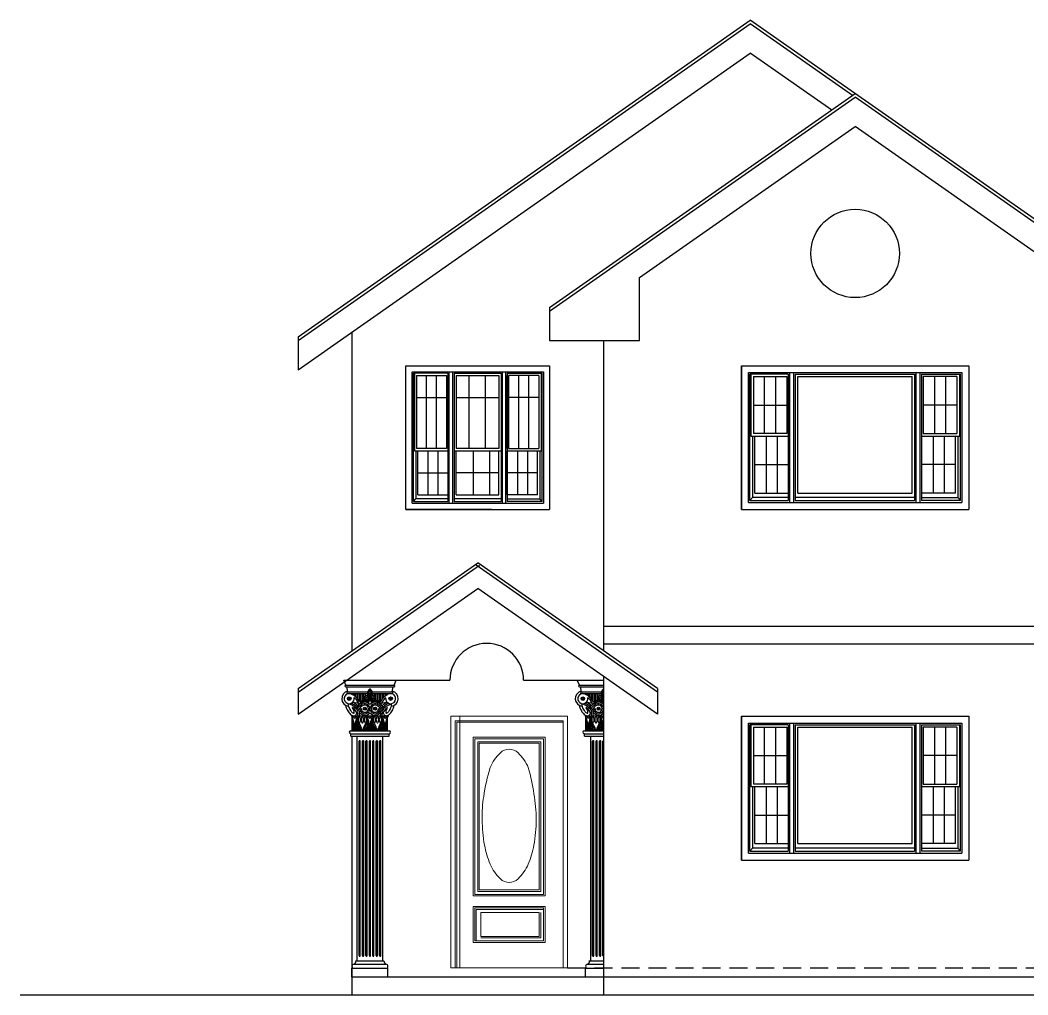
# Model space of a CAD drawing. Header units: inches. Extents: x 8172 to 11619, y -1386 to 1167.
# Drawn here: x 9466.8 to 9803.2, y 89.8 to 415.1 of the extents above; entities that cross this region are included whole.
import ezdxf

# ---------------------------------------------------------------- set-up
doc = ezdxf.new("R2010")
doc.units = ezdxf.units.IN
doc.header["$LTSCALE"] = 48
doc.header["$MEASUREMENT"] = 0
doc.linetypes.add('0', pattern=[0])
doc.linetypes.add('HIDDEN2', pattern=[0.1875, 0.125, -0.0625])
doc.layers.add('A-Door', color=3, linetype='Continuous', lineweight=13)
doc.layers.add('A-Glaz', color=92, linetype='Continuous')
doc.layers.add('SYMBOLS', color=6, linetype='Continuous')

msp = doc.modelspace()

# ---------------------------------------------------------------- linework, layer by layer
for p, q in [((9559.56, 309.37), (9710.54, 415.08)), ((9559.56, 308.15), (9710.54, 413.86)), ((9847.56, 319.14), (9710.54, 415.08)), ((9744.69, 389.95), (9710.54, 413.86)), ((9559.56, 298.38), (9710.54, 404.1)), ((9737.72, 385.06), (9710.54, 404.1)), ((9643.56, 319.14), (9745.56, 390.56)), ((9643.56, 317.92), (9745.56, 389.34)), ((9847.56, 317.92), (9745.56, 389.34)), ((9673.56, 329.16), (9745.56, 379.57)), ((9817.56, 329.16), (9745.56, 379.57)), ((9673.56, 308.15), (9673.56, 329.16)), ((9643.56, 319.14), (9643.56, 308.15)), ((9643.56, 319.14), (9643.56, 308.15)), ((9577.56, 310.99), (9577.56, 204.56)), ((9559.56, 309.37), (9559.56, 298.38)), ((9559.56, 309.37), (9559.56, 298.38)), ((9643.56, 308.15), (9673.56, 308.15)), ((9661.56, 308.15), (9661.56, 204.56)), ((9624.13, 251.75), (9595.56, 251.75)), ((9559.56, 191.95), (9619.56, 233.97)), ((9559.56, 190.73), (9620.14, 233.15)), ((9679.56, 190.73), (9618.99, 233.15)), ((9679.56, 191.95), (9619.56, 233.97)), ((9559.56, 183.41), (9619.56, 225.42)), ((9679.56, 183.41), (9619.56, 225.42)), ((9829.56, 212.75), (9661.56, 212.75)), ((9829.56, 206.75), (9661.56, 206.75)), ((9661.56, 196.01), (9661.56, 89.75)), ((9559.56, 191.95), (9559.56, 183.41)), ((9592.32, 194.75), (9610.26, 194.75)), ((9634.87, 194.75), (9652.8, 194.75)), ((9679.56, 191.95), (9679.56, 183.41)), ((9577.56, 176.06), (9577.56, 89.75)), ((9577.56, 95.75), (9829.56, 95.75)), ((9466.78, 89.75), (10900.4, 89.75))]:
    msp.add_line(p, q)
at = {"color": 4}
for p, q in [((9559.56, 309.37), (9559.56, 298.38)), ((9595.56, 251.75), (9595.56, 290.08))]:
    msp.add_line(p, q, dxfattribs=at)
at = {"color": 8, "linetype": 'HIDDEN2'}
msp.add_line((9649.56, 98.75), (9829.56, 98.75), dxfattribs=at)
msp.add_circle((9745.56, 337.22), 14.75)
msp.add_arc((9622.56, 194.75), 12.31, 0, 180)
at = {"layer": 'A-Door', "linetype": '0'}
for p, q in [((9610.56, 182.75), (9649.56, 182.75)), ((9610.56, 98.75), (9610.56, 182.75)), ((9649.56, 182.75), (9613.56, 182.75)), ((9613.56, 182.75), (9613.56, 98.75)), ((9649.56, 182.75), (9649.56, 98.75)), ((9649.56, 182.75), (9649.56, 98.75)), ((9648.06, 181.25), (9612.06, 181.25)), ((9612.06, 181.25), (9612.06, 98.75)), ((9612.56, 180.75), (9648.06, 180.75)), ((9612.56, 98.75), (9612.56, 180.75)), ((9648.06, 98.75), (9648.06, 181.25)), ((9618.06, 122.75), (9618.06, 175.75)), ((9618.06, 175.75), (9642.06, 175.75)), ((9618.56, 123.25), (9618.56, 175.25)), ((9618.56, 175.25), (9641.56, 175.25)), ((9641.56, 175.25), (9641.56, 123.25)), ((9642.06, 175.75), (9642.06, 122.75)), ((9619.56, 174.25), (9640.56, 174.25)), ((9619.56, 124.25), (9619.56, 174.25)), ((9620.06, 124.75), (9620.06, 173.75)), ((9620.06, 173.75), (9640.06, 173.75)), ((9640.06, 173.75), (9640.06, 124.75)), ((9640.56, 174.25), (9640.56, 124.25)), ((9620.06, 124.75), (9640.06, 124.75)), ((9618.06, 122.75), (9642.06, 122.75)), ((9618.56, 123.25), (9641.56, 123.25)), ((9619.56, 124.25), (9640.56, 124.25)), ((9618.06, 119.25), (9642.06, 119.25)), ((9618.06, 107.25), (9618.06, 119.25)), ((9641.56, 118.75), (9618.56, 118.75)), ((9618.56, 107.75), (9618.56, 118.75)), ((9619.06, 118.25), (9641.56, 118.25)), ((9619.06, 107.75), (9619.06, 118.25)), ((9641.56, 107.75), (9641.56, 118.75)), ((9642.06, 119.25), (9642.06, 107.25)), ((9620.56, 117.25), (9620.56, 109.25)), ((9640.06, 117.25), (9620.56, 117.25)), ((9640.06, 109.25), (9640.06, 117.25)), ((9640.56, 108.75), (9640.56, 117.25)), ((9618.56, 107.75), (9641.56, 107.75)), ((9620.56, 109.25), (9640.06, 109.25)), ((9620.56, 108.75), (9640.56, 108.75)), ((9618.06, 107.25), (9642.06, 107.25)), ((9610.56, 98.75), (9649.56, 98.75)), ((9613.56, 98.75), (9649.56, 98.75))]:
    msp.add_line(p, q, dxfattribs=at)
for centre, radius, start, end in [((9630.06, 167.52), 4.24, 90, 134.024), ((9630.06, 167.52), 4.24, 45.976, 90), ((9637.72, 159.59), 15.26, 134.024, 156.8014), ((9622.4, 159.59), 15.26, 23.1986, 45.976), ((9678.18, 148.5), 57.1, 162.568, 172.483), ((9584.95, 149.99), 53.79, 7.2733, 16.8754), ((9656.1, 149.84), 35.07, 169.9337, 182.5857), ((9590.18, 148.25), 48.88, 0.0001, 10.0663), ((9669.94, 148.25), 48.88, 180, 190.0663), ((9590.18, 148.25), 48.88, 349.9337, 0), ((9650.15, 144.74), 28.77, 190.0663, 203.1986), ((9609.98, 144.74), 28.77, 336.8014, 349.9337), ((9637.72, 139.42), 15.26, 203.1986, 225.976), ((9622.4, 139.42), 15.26, 314.024, 336.8014), ((9630.06, 131.49), 4.24, 225.976, 270), ((9630.06, 131.49), 4.24, 270, 314.024)]:
    msp.add_arc(centre, radius, start, end, dxfattribs=at)
at = {"layer": 'A-Glaz', "linetype": '0'}
for p, q in [((9595.56, 251.75), (9595.56, 299.75)), ((9595.56, 299.75), (9643.56, 299.75)), ((9643.56, 299.75), (9643.56, 251.75)), ((9707.61, 299.75), (9707.61, 251.75)), ((9707.61, 251.75), (9707.61, 299.75)), ((9707.61, 299.75), (9783.51, 299.75)), ((9783.51, 299.75), (9783.51, 251.75)), ((9597.65, 253.84), (9597.65, 297.67)), ((9597.65, 297.67), (9641.48, 297.67)), ((9598.09, 254.43), (9598.09, 297.22)), ((9609.55, 297.22), (9598.09, 297.22)), ((9598.39, 297.22), (9598.39, 271.32)), ((9599.13, 296.48), (9599.13, 272.06)), ((9599.13, 296.48), (9609.1, 296.48)), ((9602.46, 272.06), (9602.46, 296.48)), ((9605.78, 272.06), (9605.78, 296.48)), ((9609.1, 296.48), (9609.1, 272.06)), ((9609.55, 297.22), (9609.55, 254.43)), ((9609.99, 253.84), (9609.99, 297.67)), ((9611.18, 253.84), (9611.18, 297.67)), ((9611.63, 297.22), (9611.63, 254.43)), ((9611.63, 297.22), (9627.35, 297.22)), ((9612.37, 296.48), (9612.37, 272.06)), ((9612.37, 296.48), (9626.6, 296.48)), ((9616.64, 272.06), (9616.64, 296.48)), ((9622.15, 272.06), (9622.15, 296.48)), ((9626.6, 296.48), (9626.6, 272.06)), ((9627.35, 297.22), (9627.35, 254.43)), ((9627.79, 253.84), (9627.79, 297.67)), ((9628.98, 253.84), (9628.98, 297.67)), ((9629.04, 272.06), (9629.04, 296.48)), ((9629.43, 297.22), (9629.43, 254.43)), ((9629.43, 297.22), (9641.03, 297.22)), ((9629.87, 296.48), (9629.87, 272.06)), ((9639.99, 296.48), (9629.87, 296.48)), ((9633.25, 272.06), (9633.25, 296.48)), ((9636.62, 272.06), (9636.62, 296.48)), ((9639.99, 296.48), (9639.99, 272.06)), ((9640.74, 297.22), (9640.74, 271.32)), ((9641.03, 254.43), (9641.03, 297.22)), ((9641.48, 297.67), (9641.48, 253.84)), ((9709.94, 254.08), (9709.94, 297.43)), ((9709.94, 297.43), (9781.19, 297.43)), ((9710.43, 254.74), (9710.43, 296.93)), ((9723.22, 296.93), (9710.43, 296.93)), ((9710.77, 296.93), (9710.77, 276.25)), ((9711.6, 296.1), (9711.6, 277.08)), ((9711.6, 296.1), (9722.72, 296.1)), ((9715.31, 277.08), (9715.31, 296.1)), ((9719.02, 277.08), (9719.02, 296.1)), ((9722.72, 296.1), (9722.72, 277.08)), ((9723.22, 296.93), (9723.22, 254.74)), ((9723.72, 254.08), (9723.72, 297.43)), ((9725.05, 254.08), (9725.05, 297.43)), ((9725.55, 296.93), (9725.55, 254.74)), ((9725.55, 296.93), (9765.41, 296.93)), ((9726.38, 257.23), (9726.38, 296.1)), ((9726.38, 296.1), (9764.58, 296.1)), ((9764.58, 257.23), (9764.58, 296.1)), ((9765.41, 296.93), (9765.41, 254.74)), ((9765.91, 254.08), (9765.91, 297.43)), ((9767.24, 254.08), (9767.24, 297.43)), ((9767.74, 296.93), (9767.74, 254.74)), ((9767.74, 296.93), (9780.69, 296.93)), ((9768.23, 296.1), (9768.23, 277.08)), ((9779.53, 296.1), (9768.23, 296.1)), ((9772.11, 277.08), (9772.11, 296.1)), ((9775.82, 277.08), (9775.82, 296.1)), ((9779.53, 296.1), (9779.53, 277.08)), ((9780.36, 296.93), (9780.36, 276.25)), ((9780.69, 254.74), (9780.69, 296.93)), ((9781.19, 297.43), (9781.19, 254.08)), ((9599.13, 289.15), (9609.1, 289.15)), ((9612.37, 289.15), (9626.6, 289.15)), ((9639.99, 289.15), (9629.87, 289.15)), ((9711.6, 286.59), (9722.72, 286.59)), ((9779.53, 286.59), (9768.23, 286.59)), ((9710.77, 276.25), (9723.22, 276.25)), ((9711.26, 276.25), (9711.26, 255.74)), ((9722.72, 277.08), (9711.6, 277.08)), ((9712.1, 257.23), (9712.1, 276.25)), ((9715.8, 276.25), (9715.8, 257.23)), ((9719.51, 276.25), (9719.51, 257.23)), ((9767.74, 276.25), (9780.36, 276.25)), ((9768.23, 277.08), (9779.53, 277.08)), ((9771.61, 276.25), (9771.61, 257.23)), ((9775.32, 276.25), (9775.32, 257.23)), ((9779.03, 257.23), (9779.03, 276.25)), ((9779.86, 276.25), (9779.86, 255.74)), ((9598.39, 271.32), (9609.55, 271.32)), ((9598.84, 271.32), (9598.84, 255.32)), ((9609.1, 272.06), (9599.13, 272.06)), ((9599.58, 256.66), (9599.58, 271.32)), ((9602.9, 271.32), (9602.9, 256.66)), ((9606.22, 271.32), (9606.22, 256.66)), ((9611.63, 271.32), (9627.35, 271.32)), ((9626.6, 272.06), (9612.37, 272.06)), ((9612.37, 256.66), (9612.37, 271.32)), ((9618.03, 271.32), (9618.03, 256.66)), ((9623.53, 271.32), (9623.53, 256.66)), ((9626.6, 256.66), (9626.6, 271.32)), ((9629.04, 271.32), (9629.04, 256.66)), ((9629.43, 271.32), (9640.74, 271.32)), ((9629.87, 272.06), (9639.99, 272.06)), ((9632.8, 271.32), (9632.8, 256.66)), ((9636.17, 271.32), (9636.17, 256.66)), ((9639.55, 256.66), (9639.55, 271.32)), ((9640.29, 271.32), (9640.29, 255.32)), ((9712.1, 266.74), (9723.22, 266.74)), ((9779.03, 266.74), (9767.74, 266.74)), ((9599.58, 263.99), (9609.55, 263.99)), ((9612.37, 264.07), (9626.6, 264.07)), ((9639.55, 263.99), (9629.43, 263.99)), ((9599.58, 256.66), (9609.55, 256.66)), ((9612.37, 256.66), (9626.6, 256.66)), ((9639.55, 256.66), (9629.43, 256.66)), ((9710.43, 254.74), (9711.26, 255.74)), ((9723.22, 255.74), (9711.26, 255.74)), ((9712.1, 257.23), (9723.22, 257.23)), ((9765.41, 255.74), (9725.55, 255.74)), ((9726.38, 257.23), (9764.58, 257.23)), ((9779.03, 257.23), (9767.74, 257.23)), ((9767.74, 255.74), (9779.86, 255.74)), ((9780.69, 254.74), (9779.86, 255.74)), ((9597.65, 253.84), (9641.48, 253.84)), ((9598.09, 254.43), (9598.84, 255.32)), ((9598.09, 254.43), (9609.55, 254.43)), ((9609.55, 255.32), (9598.84, 255.32)), ((9627.35, 255.32), (9611.63, 255.32)), ((9611.63, 254.43), (9627.35, 254.43)), ((9629.43, 255.32), (9640.29, 255.32)), ((9641.03, 254.43), (9629.43, 254.43)), ((9641.03, 254.43), (9640.29, 255.32)), ((9709.94, 254.08), (9781.19, 254.08)), ((9710.43, 254.74), (9723.22, 254.74)), ((9725.55, 254.74), (9765.41, 254.74)), ((9780.69, 254.74), (9767.74, 254.74)), ((9595.56, 251.75), (9643.56, 251.75)), ((9707.61, 251.75), (9783.51, 251.75)), ((9707.61, 182.75), (9707.61, 134.75)), ((9707.61, 134.75), (9707.61, 182.75)), ((9707.61, 182.75), (9783.51, 182.75)), ((9783.51, 182.75), (9783.51, 134.75)), ((9709.94, 137.08), (9709.94, 180.43)), ((9709.94, 180.43), (9781.19, 180.43)), ((9710.43, 137.74), (9710.43, 179.93)), ((9723.22, 179.93), (9710.43, 179.93)), ((9710.77, 179.93), (9710.77, 159.25)), ((9711.6, 179.1), (9711.6, 160.08)), ((9711.6, 179.1), (9722.72, 179.1)), ((9715.31, 160.08), (9715.31, 179.1)), ((9719.02, 160.08), (9719.02, 179.1)), ((9722.72, 179.1), (9722.72, 160.08)), ((9723.22, 179.93), (9723.22, 137.74)), ((9723.72, 137.08), (9723.72, 180.43)), ((9725.05, 137.08), (9725.05, 180.43)), ((9725.55, 179.93), (9725.55, 137.74)), ((9725.55, 179.93), (9765.41, 179.93)), ((9726.38, 140.23), (9726.38, 179.1)), ((9726.38, 179.1), (9764.58, 179.1)), ((9764.58, 140.23), (9764.58, 179.1)), ((9765.41, 179.93), (9765.41, 137.74)), ((9765.91, 137.08), (9765.91, 180.43)), ((9767.24, 137.08), (9767.24, 180.43)), ((9767.74, 179.93), (9767.74, 137.74)), ((9767.74, 179.93), (9780.69, 179.93)), ((9768.23, 179.1), (9768.23, 160.08)), ((9779.53, 179.1), (9768.23, 179.1)), ((9772.11, 160.08), (9772.11, 179.1)), ((9775.82, 160.08), (9775.82, 179.1)), ((9779.53, 179.1), (9779.53, 160.08)), ((9780.36, 179.93), (9780.36, 159.25)), ((9780.69, 137.74), (9780.69, 179.93)), ((9781.19, 180.43), (9781.19, 137.08)), ((9711.6, 169.59), (9722.72, 169.59)), ((9779.53, 169.59), (9768.23, 169.59)), ((9710.77, 159.25), (9723.22, 159.25)), ((9711.26, 159.25), (9711.26, 138.74)), ((9722.72, 160.08), (9711.6, 160.08)), ((9712.1, 140.23), (9712.1, 159.25)), ((9715.8, 159.25), (9715.8, 140.23)), ((9719.51, 159.25), (9719.51, 140.23)), ((9767.74, 159.25), (9780.36, 159.25)), ((9768.23, 160.08), (9779.53, 160.08)), ((9771.61, 159.25), (9771.61, 140.23)), ((9775.32, 159.25), (9775.32, 140.23)), ((9779.03, 140.23), (9779.03, 159.25)), ((9779.86, 159.25), (9779.86, 138.74)), ((9712.1, 149.74), (9723.22, 149.74)), ((9779.03, 149.74), (9767.74, 149.74)), ((9710.43, 137.74), (9711.26, 138.74)), ((9723.22, 138.74), (9711.26, 138.74)), ((9712.1, 140.23), (9723.22, 140.23)), ((9765.41, 138.74), (9725.55, 138.74)), ((9726.38, 140.23), (9764.58, 140.23)), ((9779.03, 140.23), (9767.74, 140.23)), ((9767.74, 138.74), (9779.86, 138.74)), ((9780.69, 137.74), (9779.86, 138.74)), ((9707.61, 134.75), (9783.51, 134.75)), ((9709.94, 137.08), (9781.19, 137.08)), ((9710.43, 137.74), (9723.22, 137.74)), ((9725.55, 137.74), (9765.41, 137.74)), ((9780.69, 137.74), (9767.74, 137.74))]:
    msp.add_line(p, q, dxfattribs=at)
at = {"layer": 'SYMBOLS'}
for p, q in [((9574.8, 194.77), (9592.33, 194.77)), ((9575.47, 193.08), (9574.8, 194.77)), ((9574.8, 194.75), (9592.32, 194.75)), ((9575.47, 193.08), (9591.65, 193.08)), ((9575.47, 192.54), (9591.65, 192.54)), ((9576.15, 190.86), (9575.81, 192.54)), ((9590.98, 190.86), (9591.32, 192.54)), ((9591.65, 193.08), (9592.33, 194.77)), ((9652.8, 194.77), (9661.56, 194.77)), ((9653.47, 193.08), (9652.8, 194.77)), ((9652.8, 194.75), (9661.56, 194.75)), ((9653.47, 193.08), (9661.56, 193.08)), ((9653.47, 192.54), (9661.56, 192.54)), ((9654.15, 190.86), (9653.81, 192.54)), ((9576.15, 190.86), (9582.83, 190.86)), ((9576.15, 190.32), (9582.74, 190.32)), ((9577.49, 190.09), (9577.49, 190.32)), ((9578, 189.79), (9578, 190.32)), ((9578.51, 189.47), (9578.51, 190.32)), ((9579.01, 189.05), (9579.01, 190.32)), ((9579.52, 188.5), (9579.52, 190.32)), ((9580.02, 187.73), (9580.02, 190.32)), ((9580.53, 187.73), (9580.53, 190.32)), ((9581.03, 187.9), (9581.03, 190.32)), ((9581.54, 187.99), (9581.54, 190.32)), ((9582.05, 189.51), (9582.05, 190.32)), ((9583.27, 190.38), (9582.72, 190.07)), ((9582.72, 189.88), (9584.4, 189.88)), ((9583.24, 190.46), (9582.74, 190.33)), ((9583.24, 190.64), (9582.81, 190.75)), ((9583.27, 190.72), (9582.86, 190.95)), ((9583.32, 190.31), (9582.89, 189.88)), ((9583.32, 190.79), (9582.94, 191.17)), ((9583.39, 190.84), (9583.06, 191.42)), ((9583.4, 190.26), (9583.18, 189.88)), ((9583.48, 190.88), (9583.27, 191.67)), ((9583.48, 190.23), (9583.38, 189.88)), ((9583.65, 190.88), (9583.86, 191.67)), ((9583.65, 190.23), (9583.74, 189.88)), ((9583.73, 190.84), (9584.06, 191.42)), ((9583.73, 190.26), (9583.94, 189.88)), ((9583.8, 190.79), (9584.18, 191.18)), ((9583.8, 190.32), (9584.24, 189.88)), ((9583.86, 190.72), (9584.26, 190.95)), ((9583.86, 190.39), (9584.4, 190.08)), ((9583.89, 190.64), (9584.32, 190.76)), ((9583.89, 190.46), (9584.38, 190.33)), ((9584.29, 190.86), (9590.98, 190.86)), ((9584.38, 190.32), (9590.98, 190.32)), ((9585.08, 189.51), (9585.08, 190.32)), ((9585.58, 188.01), (9585.58, 190.32)), ((9586.09, 187.92), (9586.09, 190.32)), ((9586.6, 187.75), (9586.6, 190.32)), ((9587.1, 187.67), (9587.1, 190.32)), ((9587.61, 188.42), (9587.61, 190.32)), ((9588.11, 188.97), (9588.11, 190.32)), ((9588.62, 189.4), (9588.62, 190.32)), ((9589.12, 189.74), (9589.12, 190.32)), ((9589.63, 190.09), (9589.63, 190.32)), ((9654.15, 190.86), (9660.83, 190.86)), ((9654.15, 190.32), (9660.74, 190.32)), ((9655.49, 190.09), (9655.49, 190.32)), ((9656, 189.79), (9656, 190.32)), ((9656.51, 189.47), (9656.51, 190.32)), ((9657.01, 189.05), (9657.01, 190.32)), ((9657.52, 188.5), (9657.52, 190.32)), ((9658.02, 187.73), (9658.02, 190.32)), ((9658.53, 187.73), (9658.53, 190.32)), ((9659.03, 187.9), (9659.03, 190.32)), ((9659.54, 187.99), (9659.54, 190.32)), ((9660.05, 189.51), (9660.05, 190.32)), ((9661.27, 190.38), (9660.72, 190.07)), ((9660.72, 189.88), (9661.56, 189.88)), ((9661.24, 190.46), (9660.74, 190.33)), ((9661.24, 190.64), (9660.81, 190.75)), ((9661.27, 190.72), (9660.86, 190.95)), ((9661.32, 190.31), (9660.89, 189.88)), ((9661.32, 190.79), (9660.94, 191.17)), ((9661.39, 190.84), (9661.06, 191.42)), ((9661.4, 190.26), (9661.18, 189.88)), ((9661.48, 190.88), (9661.27, 191.67)), ((9661.48, 190.23), (9661.38, 189.88)), ((9579.82, 186.95), (9580.36, 186.95)), ((9586.76, 186.95), (9587.31, 186.95)), ((9657.82, 186.95), (9658.36, 186.95)), ((9577.49, 182.9), (9583.56, 182.9)), ((9577.66, 177.91), (9577.66, 182.49)), ((9577.83, 177.91), (9577.83, 182.02)), ((9579.01, 177.91), (9579.01, 181.69)), ((9579.18, 177.91), (9579.18, 182.15)), ((9579.35, 177.91), (9579.35, 182.55)), ((9582.72, 177.91), (9582.72, 182.49)), ((9582.89, 177.91), (9582.89, 182.02)), ((9583.56, 182.9), (9589.63, 182.9)), ((9584.07, 177.91), (9584.07, 181.69)), ((9584.24, 177.91), (9584.24, 182.15)), ((9584.4, 177.91), (9584.4, 182.55)), ((9587.78, 177.91), (9587.78, 182.49)), ((9587.94, 177.91), (9587.94, 182.02)), ((9589.12, 177.91), (9589.12, 181.69)), ((9589.29, 177.91), (9589.29, 182.15)), ((9589.46, 177.91), (9589.46, 182.55)), ((9655.49, 182.9), (9661.56, 182.9)), ((9655.66, 177.91), (9655.66, 182.49)), ((9655.83, 177.91), (9655.83, 182.02)), ((9657.01, 177.91), (9657.01, 181.69)), ((9657.18, 177.91), (9657.18, 182.15)), ((9657.35, 177.91), (9657.35, 182.55)), ((9660.72, 177.91), (9660.72, 182.49)), ((9660.89, 177.91), (9660.89, 182.02)), ((9578, 177.91), (9578, 181.49)), ((9578.17, 177.91), (9578.17, 180.86)), ((9578.34, 177.91), (9578.34, 180.02)), ((9578.67, 177.91), (9578.67, 180.43)), ((9578.84, 177.91), (9578.84, 181.14)), ((9583.06, 177.91), (9583.06, 181.49)), ((9583.23, 177.91), (9583.23, 180.86)), ((9583.39, 177.91), (9583.39, 180.02)), ((9583.73, 177.91), (9583.73, 180.43)), ((9583.9, 177.91), (9583.9, 181.14)), ((9588.11, 177.91), (9588.11, 181.49)), ((9588.28, 177.91), (9588.28, 180.86)), ((9588.45, 177.91), (9588.45, 180.02)), ((9588.79, 177.91), (9588.79, 180.43)), ((9588.96, 177.91), (9588.96, 181.14)), ((9656, 177.91), (9656, 181.49)), ((9656.17, 177.91), (9656.17, 180.86)), ((9656.34, 177.91), (9656.34, 180.02)), ((9656.67, 177.91), (9656.67, 180.43)), ((9656.84, 177.91), (9656.84, 181.14)), ((9661.06, 177.91), (9661.06, 181.49)), ((9661.23, 177.91), (9661.23, 180.86)), ((9661.39, 177.91), (9661.39, 180.02)), ((9577.16, 177.91), (9589.97, 177.91)), ((9577.16, 176.9), (9589.97, 176.9)), ((9577.16, 176.06), (9577.16, 176.9)), ((9577.16, 176.06), (9589.97, 176.06)), ((9579.28, 101.15), (9579.28, 176.06)), ((9587.84, 101.15), (9587.84, 176.06)), ((9589.97, 176.06), (9589.97, 176.9)), ((9655.16, 177.91), (9661.56, 177.91)), ((9655.16, 176.9), (9661.56, 176.9)), ((9655.16, 176.06), (9655.16, 176.9)), ((9655.16, 176.06), (9661.56, 176.06)), ((9657.28, 101.15), (9657.28, 176.06)), ((9579.92, 102.83), (9579.92, 174.37)), ((9580.33, 102.83), (9580.33, 174.37)), ((9581.07, 102.83), (9581.07, 174.37)), ((9581.47, 102.83), (9581.47, 174.37)), ((9582.21, 102.83), (9582.21, 174.37)), ((9582.62, 102.83), (9582.62, 174.37)), ((9583.36, 102.83), (9583.36, 174.37)), ((9583.76, 102.83), (9583.76, 174.37)), ((9584.51, 102.83), (9584.51, 174.37)), ((9584.91, 102.83), (9584.91, 174.37)), ((9585.65, 102.83), (9585.65, 174.37)), ((9586.06, 102.83), (9586.06, 174.37)), ((9586.8, 102.83), (9586.8, 174.37)), ((9587.2, 102.83), (9587.2, 174.37)), ((9657.92, 102.83), (9657.92, 174.37)), ((9658.33, 102.83), (9658.33, 174.37)), ((9659.07, 102.83), (9659.07, 174.37)), ((9659.47, 102.83), (9659.47, 174.37)), ((9660.21, 102.83), (9660.21, 174.37)), ((9660.62, 102.83), (9660.62, 174.37)), ((9661.36, 102.83), (9661.36, 174.37)), ((9578.91, 101.15), (9578.91, 101.2)), ((9578.91, 101.15), (9588.21, 101.15)), ((9656.91, 101.15), (9656.91, 101.2)), ((9656.91, 101.15), (9661.56, 101.15)), ((9577.56, 98.62), (9589.56, 98.62)), ((9577.56, 95.75), (9577.56, 98.62)), ((9578.24, 99.97), (9588.89, 99.97)), ((9589.56, 95.75), (9589.56, 98.62)), ((9655.56, 98.62), (9661.56, 98.62)), ((9655.56, 95.75), (9655.56, 98.62)), ((9656.24, 99.97), (9661.56, 99.97)), ((9577.56, 95.75), (9589.56, 95.75)), ((9655.56, 95.75), (9667.56, 95.75))]:
    msp.add_line(p, q, dxfattribs=at)
for points in [[(9584.4, 189.88, 0.044934), (9584.33, 190.66, 0.058445), (9584.16, 191.24, 0.100481), (9583.84, 191.69, 0.191565), (9583.56, 191.8, 0.191565), (9583.29, 191.69, 0.100481), (9582.97, 191.24, 0.058445), (9582.79, 190.66, 0.044934), (9582.72, 189.88, 0.044934)], [(9661.56, 191.8, 0.191565), (9661.29, 191.69, 0.100481), (9660.97, 191.24, 0.058445), (9660.79, 190.66, 0.044934), (9660.72, 189.88)], [(9583.93, 189.41, 0.057994), (9583.56, 189.45, 0.057994), (9583.2, 189.41, 0.099038)], [(9583.68, 189.11, 0.023937), (9583.56, 189.11, 0.023937), (9583.44, 189.11, 0.099038)], [(9583.58, 188.44, 0.008103), (9583.56, 188.44, 0.008103), (9583.54, 188.44, 0.099038)], [(9583.57, 188.78, 0.002861), (9583.56, 188.78, 0.002861), (9583.55, 188.78, 0.099038)], [(9661.56, 189.45, 0.057994), (9661.2, 189.41)], [(9661.68, 189.11, 0.023937), (9661.56, 189.11, 0.023937), (9661.44, 189.11, 0.099038)], [(9661.58, 188.44, 0.008103), (9661.56, 188.44, 0.008103), (9661.54, 188.44, 0.099038)], [(9661.57, 188.78, 0.002861), (9661.56, 188.78, 0.002861), (9661.55, 188.78, 0.099038)], [(9575.49, 186.39, 0.050627), (9575.55, 185.93, 0.04303), (9575.76, 185.29, 0.031759), (9576.14, 184.55, 0.031759), (9576.6, 183.87, 0.04303), (9577.06, 183.37, 0.085396), (9577.71, 182.96, 0.237053), (9578.65, 183.02, 0.237053), (9579.16, 183.81, 0.028544), (9579.17, 184.07, 0.04303)], [(9576.65, 186.76, 0.005911), (9576.62, 186.78, 0.237053), (9576.44, 186.76, 0.237053), (9576.34, 186.61, 0.085396), (9576.37, 186.13, 0.04303), (9576.54, 185.62, 0.031759), (9576.86, 184.98, 0.031759), (9577.27, 184.39, 0.04303), (9577.63, 184, 0.085396), (9578.04, 183.74, 0.237053), (9578.22, 183.75, 0.237053), (9578.32, 183.9, 0.085396), (9578.29, 184.39, 0.04303), (9578.12, 184.89, 0.031759), (9577.79, 185.53, 0.031759)], [(9577.79, 185.53, 0.005865), (9577.72, 185.65, 0.04303)], [(9581.78, 187.67, 0.004464), (9581.77, 187.62, 0.010398), (9581.74, 187.45, 0.043135)], [(9582.12, 187.67, 0.01039), (9582.1, 187.56, 0.007903), (9582.08, 187.44, 0.043135)], [(9582.46, 187.63, 0.013024), (9582.43, 187.51, 0.008637), (9582.42, 187.39, 0.043135)], [(9582.81, 187.66, 0.026642), (9582.77, 187.45, 0.013708), (9582.74, 187.27, 0.043135)], [(9583.05, 185.18, 0.001502), (9583.06, 185.18, 0.149566)], [(9584.06, 187.1, 0.025329), (9584.03, 187.39, 0.056458), (9583.92, 187.75, 0.099038), (9583.73, 188.04, 0.196967), (9583.56, 188.1, 0.196967), (9583.4, 188.04, 0.099038), (9583.2, 187.75, 0.056458), (9583.1, 187.39, 0.025329), (9583.06, 187.1, 0.043135)], [(9584.07, 185.18, 0.001502), (9584.07, 185.18, 0.099038)], [(9584.38, 187.27, 0.013708), (9584.36, 187.45, 0.026642), (9584.31, 187.66, 0.099038)], [(9584.71, 187.39, 0.008637), (9584.69, 187.51, 0.013024), (9584.67, 187.63, 0.099038)], [(9585.04, 187.44, 0.007903), (9585.02, 187.56, 0.011126), (9585, 187.68, 0.099038)], [(9585.38, 187.45, 0.010398), (9585.35, 187.62, 0.005495), (9585.34, 187.69, 0.099038)], [(9588, 184.12, 0.031749), (9588.02, 183.84, 0.232303), (9588.53, 183.07, 0.232303), (9589.46, 183.01, 0.087239), (9590.1, 183.41, 0.04451), (9590.55, 183.9, 0.032957), (9590.99, 184.57, 0.032957), (9591.35, 185.29, 0.04451), (9591.55, 185.92, 0.051442), (9591.6, 186.37, 0.232303)], [(9589.33, 185.53, 0.032957), (9589.02, 184.91, 0.04451), (9588.87, 184.42, 0.087239), (9588.85, 183.95, 0.232303), (9588.95, 183.8, 0.232303), (9589.14, 183.79, 0.087239), (9589.53, 184.04, 0.04451), (9589.88, 184.42, 0.032957), (9590.27, 184.99, 0.032957), (9590.57, 185.61, 0.04451), (9590.73, 186.1, 0.087239), (9590.74, 186.57, 0.232303), (9590.64, 186.72, 0.232303), (9590.46, 186.73, 0.087239)], [(9589.37, 185.6, 0.003583), (9589.33, 185.53, 0.032957)], [(9653.49, 186.39, 0.050627), (9653.55, 185.93, 0.04303), (9653.76, 185.29, 0.031759), (9654.14, 184.55, 0.031759), (9654.6, 183.87, 0.04303), (9655.06, 183.37, 0.085396), (9655.71, 182.96, 0.237053), (9656.65, 183.02, 0.237053), (9657.16, 183.81, 0.028544), (9657.17, 184.07, 0.04303)], [(9654.65, 186.76, 0.005911), (9654.62, 186.78, 0.237053), (9654.44, 186.76, 0.237053), (9654.34, 186.61, 0.085396), (9654.37, 186.13, 0.04303), (9654.54, 185.62, 0.031759), (9654.86, 184.98, 0.031759), (9655.27, 184.39, 0.04303), (9655.63, 184, 0.085396), (9656.04, 183.74, 0.237053), (9656.22, 183.75, 0.237053), (9656.32, 183.9, 0.085396), (9656.29, 184.39, 0.04303), (9656.12, 184.89, 0.031759), (9655.79, 185.53, 0.031759)], [(9655.79, 185.53, 0.005865), (9655.72, 185.65, 0.04303)], [(9659.78, 187.67, 0.004464), (9659.77, 187.62, 0.010398), (9659.74, 187.45, 0.043135)], [(9660.12, 187.67, 0.01039), (9660.1, 187.56, 0.007903), (9660.08, 187.44, 0.043135)], [(9660.46, 187.63, 0.013024), (9660.43, 187.51, 0.008637), (9660.42, 187.39, 0.043135)], [(9660.81, 187.66, 0.026642), (9660.77, 187.45, 0.013708), (9660.74, 187.27, 0.043135)], [(9661.05, 185.18, 0.001502), (9661.06, 185.18, 0.149566)], [(9661.56, 188.1, 0.196967), (9661.4, 188.04, 0.099038), (9661.2, 187.75, 0.056458), (9661.1, 187.39, 0.025329), (9661.06, 187.1)], [(9662.07, 185.18, 0.001502), (9662.07, 185.18, 0.099038)]]:
    msp.add_lwpolyline(points, format="xyb", dxfattribs=at)
for points in [[(9579.59, 181.55, 0.041149), (9579.63, 181.14, 0.05422), (9579.71, 180.84, 0.097238), (9579.87, 180.6, 0.203203), (9580, 180.54, 0.203203), (9580.13, 180.6, 0.097238), (9580.28, 180.84, 0.05422), (9580.37, 181.14, 0.041149), (9580.4, 181.55, 0.041149), (9580.37, 181.97, 0.05422), (9580.28, 182.27, 0.097238), (9580.13, 182.51, 0.203203), (9580, 182.56, 0.203203), (9579.87, 182.51, 0.097238), (9579.71, 182.27, 0.05422), (9579.63, 181.97, 0.041149)], [(9580.63, 181.55, 0.041149), (9580.66, 181.14, 0.05422), (9580.75, 180.84, 0.097238), (9580.9, 180.6, 0.203203), (9581.03, 180.54, 0.203203), (9581.16, 180.6, 0.097238), (9581.32, 180.84, 0.05422), (9581.4, 181.14, 0.041149), (9581.44, 181.55, 0.041149), (9581.4, 181.97, 0.05422), (9581.32, 182.27, 0.097238), (9581.16, 182.51, 0.203203), (9581.03, 182.56, 0.203203), (9580.9, 182.51, 0.097238), (9580.75, 182.27, 0.05422), (9580.66, 181.97, 0.041149)], [(9581.64, 181.55, 0.041149), (9581.67, 181.14, 0.05422), (9581.76, 180.84, 0.097238), (9581.91, 180.6, 0.203203), (9582.05, 180.54, 0.203203), (9582.18, 180.6, 0.097238), (9582.33, 180.84, 0.05422), (9582.42, 181.14, 0.041149), (9582.45, 181.55, 0.041149), (9582.42, 181.97, 0.05422), (9582.33, 182.27, 0.097238), (9582.18, 182.51, 0.203203), (9582.05, 182.56, 0.203203), (9581.91, 182.51, 0.097238), (9581.76, 182.27, 0.05422), (9581.67, 181.97, 0.041149)], [(9584.65, 181.55, 0.041149), (9584.68, 181.14, 0.05422), (9584.76, 180.84, 0.097238), (9584.92, 180.6, 0.203203), (9585.05, 180.54, 0.203203), (9585.18, 180.6, 0.097238), (9585.34, 180.84, 0.05422), (9585.42, 181.14, 0.041149), (9585.46, 181.55, 0.041149), (9585.42, 181.97, 0.05422), (9585.34, 182.27, 0.097238), (9585.18, 182.51, 0.203203), (9585.05, 182.56, 0.203203), (9584.92, 182.51, 0.097238), (9584.76, 182.27, 0.05422), (9584.68, 181.97, 0.041149)], [(9585.69, 181.55, 0.041149), (9585.72, 181.14, 0.05422), (9585.8, 180.84, 0.097238), (9585.96, 180.6, 0.203203), (9586.09, 180.54, 0.203203), (9586.22, 180.6, 0.097238), (9586.38, 180.84, 0.05422), (9586.46, 181.14, 0.041149), (9586.49, 181.55, 0.041149), (9586.46, 181.97, 0.05422), (9586.38, 182.27, 0.097238), (9586.22, 182.51, 0.203203), (9586.09, 182.56, 0.203203), (9585.96, 182.51, 0.097238), (9585.8, 182.27, 0.05422), (9585.72, 181.97, 0.041149)], [(9586.69, 181.55, 0.041149), (9586.73, 181.14, 0.05422), (9586.81, 180.84, 0.097238), (9586.97, 180.6, 0.203203), (9587.1, 180.54, 0.203203), (9587.23, 180.6, 0.097238), (9587.38, 180.84, 0.05422), (9587.47, 181.14, 0.041149), (9587.5, 181.55, 0.041149), (9587.47, 181.97, 0.05422), (9587.38, 182.27, 0.097238), (9587.23, 182.51, 0.203203), (9587.1, 182.56, 0.203203), (9586.97, 182.51, 0.097238), (9586.81, 182.27, 0.05422), (9586.73, 181.97, 0.041149)], [(9657.59, 181.55, 0.041149), (9657.63, 181.14, 0.05422), (9657.71, 180.84, 0.097238), (9657.87, 180.6, 0.203203), (9658, 180.54, 0.203203), (9658.13, 180.6, 0.097238), (9658.28, 180.84, 0.05422), (9658.37, 181.14, 0.041149), (9658.4, 181.55, 0.041149), (9658.37, 181.97, 0.05422), (9658.28, 182.27, 0.097238), (9658.13, 182.51, 0.203203), (9658, 182.56, 0.203203), (9657.87, 182.51, 0.097238), (9657.71, 182.27, 0.05422), (9657.63, 181.97, 0.041149)], [(9658.63, 181.55, 0.041149), (9658.66, 181.14, 0.05422), (9658.75, 180.84, 0.097238), (9658.9, 180.6, 0.203203), (9659.03, 180.54, 0.203203), (9659.16, 180.6, 0.097238), (9659.32, 180.84, 0.05422), (9659.4, 181.14, 0.041149), (9659.44, 181.55, 0.041149), (9659.4, 181.97, 0.05422), (9659.32, 182.27, 0.097238), (9659.16, 182.51, 0.203203), (9659.03, 182.56, 0.203203), (9658.9, 182.51, 0.097238), (9658.75, 182.27, 0.05422), (9658.66, 181.97, 0.041149)], [(9659.64, 181.55, 0.041149), (9659.67, 181.14, 0.05422), (9659.76, 180.84, 0.097238), (9659.91, 180.6, 0.203203), (9660.05, 180.54, 0.203203), (9660.18, 180.6, 0.097238), (9660.33, 180.84, 0.05422), (9660.42, 181.14, 0.041149), (9660.45, 181.55, 0.041149), (9660.42, 181.97, 0.05422), (9660.33, 182.27, 0.097238), (9660.18, 182.51, 0.203203), (9660.05, 182.56, 0.203203), (9659.91, 182.51, 0.097238), (9659.76, 182.27, 0.05422), (9659.67, 181.97, 0.041149)]]:
    msp.add_lwpolyline(points, format="xyb", close=True, dxfattribs=at)
for centre, radius in [((9576.65, 188.63), 0.59), ((9576.65, 188.6), 0.253), ((9582.55, 188.63), 0.674), ((9582.55, 188.6), 0.341), ((9583.56, 190.55), 0.337), ((9584.57, 188.63), 0.674), ((9584.57, 188.6), 0.313), ((9590.47, 188.63), 0.59), ((9590.47, 188.6), 0.253), ((9654.65, 188.63), 0.59), ((9654.65, 188.6), 0.253), ((9660.55, 188.63), 0.674), ((9660.55, 188.6), 0.341), ((9581.88, 185.26), 0.506), ((9581.88, 185.26), 0.253), ((9585.25, 185.26), 0.506), ((9585.25, 185.26), 0.253), ((9659.88, 185.26), 0.506), ((9659.88, 185.26), 0.253)]:
    msp.add_circle(centre, radius, dxfattribs=at)
for centre, radius, start, end in [((9575.47, 192.81), 0.27, 90, 270), ((9591.65, 192.81), 0.27, 270, 90), ((9653.47, 192.81), 0.27, 90, 270), ((9576.65, 188.63), 2.53, 102.6585, 263.6745), ((9576.65, 188.63), 1.69, 51.0895, 12.3454), ((9576.15, 190.59), 0.27, 90, 270), ((9575.47, 185.3), 5.16, 25.7052, 64.2956), ((9575.47, 185.3), 4.65, 20.7756, 52.6093), ((9582.55, 188.63), 1.01, 253.7221, 217.95), ((9584.57, 188.63), 1.01, 322.8977, 287.951), ((9591.97, 184.95), 5.58, 118.6287, 158.9789), ((9591.97, 184.95), 5.07, 128.5337, 156.766), ((9590.47, 188.63), 1.69, 170.4238, 134.1971), ((9590.47, 188.63), 2.53, 275.8109, 77.3415), ((9590.98, 190.59), 0.27, 270, 90), ((9654.65, 188.63), 2.53, 102.6585, 263.6745), ((9654.65, 188.63), 1.69, 51.0895, 12.3454), ((9654.15, 190.59), 0.27, 90, 270), ((9653.47, 185.3), 5.16, 25.7052, 64.2956), ((9653.47, 185.3), 4.65, 20.7756, 52.6093), ((9660.55, 188.63), 1.01, 253.7221, 217.95), ((9661.56, 190.55), 0.337, 90, 270), ((9575.05, 181.74), 5.27, 31.0049, 73.3791), ((9575.05, 181.74), 5.77, 45.0534, 67.2841), ((9578.25, 182.37), 4.85, 70.7153, 99.4031), ((9575.05, 181.74), 4.73, 22.0536, 55.5971), ((9575.05, 181.74), 6.28, 45.5477, 60.6629), ((9582.32, 183.59), 3.9, 110.8664, 152.5892), ((9582.32, 183.59), 3.39, 110.8664, 156.0641), ((9582.32, 183.59), 2.89, 110.8664, 193.7825), ((9582.32, 183.59), 2.38, 132.92, 196.7886), ((9581.94, 184.34), 3.67, 92.8746, 119.6665), ((9581.94, 184.34), 3.33, 84.3221, 120.2598), ((9575.47, 185.3), 5.16, 18.6588, 21.938), ((9581.88, 185.26), 1.69, 196.4866, 119.7038), ((9581.88, 185.26), 1.18, 176.5403, 119.7038), ((9581.88, 185.26), 2.19, 39.7151, 119.7038), ((9585.25, 185.26), 2.19, 60.0905, 140.2849), ((9585.25, 185.26), 1.69, 60.0905, 343.4426), ((9585.25, 185.26), 1.18, 60.0905, 3.3616), ((9585.23, 184.5), 3.19, 58.736, 96.1386), ((9585.23, 184.5), 3.52, 59.2538, 87.4962), ((9584.8, 183.59), 2.89, 346.2861, 68.9965), ((9584.8, 183.59), 3.39, 23.6314, 68.9965), ((9584.8, 183.59), 3.9, 27.1217, 68.9965), ((9584.8, 183.59), 2.38, 343.2999, 47.0187), ((9588.87, 182.61), 4.62, 80.4858, 109.6409), ((9592.09, 181.7), 5.29, 107.5568, 148.7726), ((9592.09, 181.7), 6.31, 118.643, 134.2677), ((9592.09, 181.7), 4.75, 124.8664, 157.7141), ((9592.09, 181.7), 5.8, 112.4277, 134.7694), ((9653.05, 181.74), 5.27, 31.0049, 73.3791), ((9653.05, 181.74), 5.77, 45.0534, 67.2841), ((9656.25, 182.37), 4.85, 70.7153, 99.4031), ((9653.05, 181.74), 4.73, 22.0536, 55.5971), ((9653.05, 181.74), 6.28, 45.5477, 60.6629), ((9660.32, 183.59), 3.9, 110.8664, 152.5892), ((9660.32, 183.59), 3.39, 110.8664, 156.0641), ((9660.32, 183.59), 2.89, 110.8664, 193.7825), ((9660.32, 183.59), 2.38, 132.92, 196.7886), ((9659.94, 184.34), 3.67, 92.8746, 119.6665), ((9659.94, 184.34), 3.33, 84.3221, 120.2598), ((9653.47, 185.3), 5.16, 18.6588, 21.938), ((9659.88, 185.26), 1.69, 196.4866, 119.7038), ((9659.88, 185.26), 1.18, 176.5403, 119.7038), ((9659.88, 185.26), 2.19, 39.7151, 119.7038), ((9577.35, 181.75), 1.16, 7.0593, 82.9407), ((9565.96, 177.97), 12.55, 359.7584, 23.1591), ((9588.31, 178.52), 9.82, 153.5215, 183.561), ((9579.68, 181.73), 1.18, 97.6931, 172.3069), ((9581.88, 185.26), 2.19, 211.1431, 320.2849), ((9571.01, 177.97), 12.55, 359.7584, 23.1591), ((9582.41, 181.75), 1.16, 7.0593, 82.9407), ((9593.36, 178.52), 9.82, 153.5215, 183.561), ((9585.25, 185.26), 2.19, 219.7151, 328.8112), ((9584.73, 181.73), 1.18, 97.6931, 172.3069), ((9587.46, 181.75), 1.16, 7.0593, 82.9407), ((9576.07, 177.97), 12.55, 359.7584, 23.1591), ((9598.42, 178.52), 9.82, 153.5215, 183.561), ((9589.79, 181.73), 1.18, 97.6931, 172.3069), ((9655.35, 181.75), 1.16, 7.0593, 82.9407), ((9643.96, 177.97), 12.55, 359.7584, 23.1591), ((9666.31, 178.52), 9.82, 153.5215, 183.561), ((9657.68, 181.73), 1.18, 97.6931, 172.3069), ((9659.88, 185.26), 2.19, 211.1431, 320.2849), ((9649.01, 177.97), 12.55, 359.7584, 23.1591), ((9660.41, 181.75), 1.16, 7.0593, 82.9407), ((9571.22, 175.21), 10.18, 15.4159, 37.0121), ((9571.22, 175.21), 9.78, 16.0705, 33.7428), ((9571.22, 175.21), 9.37, 16.784, 29.8396), ((9571.22, 175.21), 8.97, 17.565, 24.9684), ((9592.17, 174.53), 11.64, 144.3019, 163.1207), ((9592.17, 174.53), 11.23, 147.2823, 162.4936), ((9592.17, 174.53), 10.83, 150.7822, 161.8173), ((9592.17, 174.53), 10.42, 155.0444, 161.0856), ((9574.71, 174.41), 11.91, 17.1083, 35.4934), ((9574.71, 174.41), 11.5, 17.7297, 32.5611), ((9574.71, 174.41), 11.1, 18.3987, 29.1271), ((9574.71, 174.41), 10.69, 19.1212, 24.9617), ((9594.32, 176.02), 8.44, 140.7833, 167.0169), ((9594.32, 176.02), 8.04, 144.4647, 166.3511), ((9594.32, 176.02), 8.04, 144.4647, 166.3511), ((9594.32, 176.02), 7.63, 148.969, 165.6125), ((9594.32, 176.02), 7.23, 154.8028, 164.7883), ((9649.22, 175.21), 10.18, 15.4159, 37.0121), ((9649.22, 175.21), 9.78, 16.0705, 33.7428), ((9649.22, 175.21), 9.37, 16.784, 29.8396), ((9649.22, 175.21), 8.97, 17.565, 24.9684), ((9670.17, 174.53), 11.64, 144.3019, 163.1207), ((9670.17, 174.53), 11.23, 147.2823, 162.4936), ((9670.17, 174.53), 10.83, 150.7822, 161.8173), ((9670.17, 174.53), 10.42, 155.0444, 161.0856), ((9577.16, 177.41), 0.506, 90, 270), ((9589.97, 177.41), 0.506, 270, 90), ((9655.16, 177.41), 0.506, 90, 270), ((9580.12, 174.37), 0.202, 0, 180), ((9581.27, 174.37), 0.202, 0, 180), ((9582.42, 174.37), 0.202, 0, 180), ((9583.56, 174.37), 0.202, 0, 180), ((9584.71, 174.37), 0.202, 0, 180), ((9585.85, 174.37), 0.202, 0, 180), ((9587, 174.37), 0.202, 0, 180), ((9658.12, 174.37), 0.202, 0, 180), ((9659.27, 174.37), 0.202, 0, 180), ((9660.42, 174.37), 0.202, 0, 180), ((9661.56, 174.37), 0.202, 90, 180), ((9577.5, 101.17), 1.41, 301.5463, 358.9639), ((9580.12, 102.83), 0.202, 180, 0), ((9581.27, 102.83), 0.202, 180, 0), ((9582.42, 102.83), 0.202, 180, 0), ((9583.56, 102.83), 0.202, 180, 0), ((9584.71, 102.83), 0.202, 180, 0), ((9585.85, 102.83), 0.202, 180, 0), ((9587, 102.83), 0.202, 180, 0), ((9589.63, 101.17), 1.41, 181.0361, 238.4537), ((9655.5, 101.17), 1.41, 301.5463, 358.9639), ((9658.12, 102.83), 0.202, 180, 0), ((9659.27, 102.83), 0.202, 180, 0), ((9660.42, 102.83), 0.202, 180, 0), ((9661.56, 102.83), 0.202, 180, 270), ((9578.24, 99.29), 0.674, 90, 270), ((9588.89, 99.29), 0.674, 270, 90), ((9656.24, 99.29), 0.674, 90, 270)]:
    msp.add_arc(centre, radius, start, end, dxfattribs=at)

doc.saveas('drawing.dxf')
